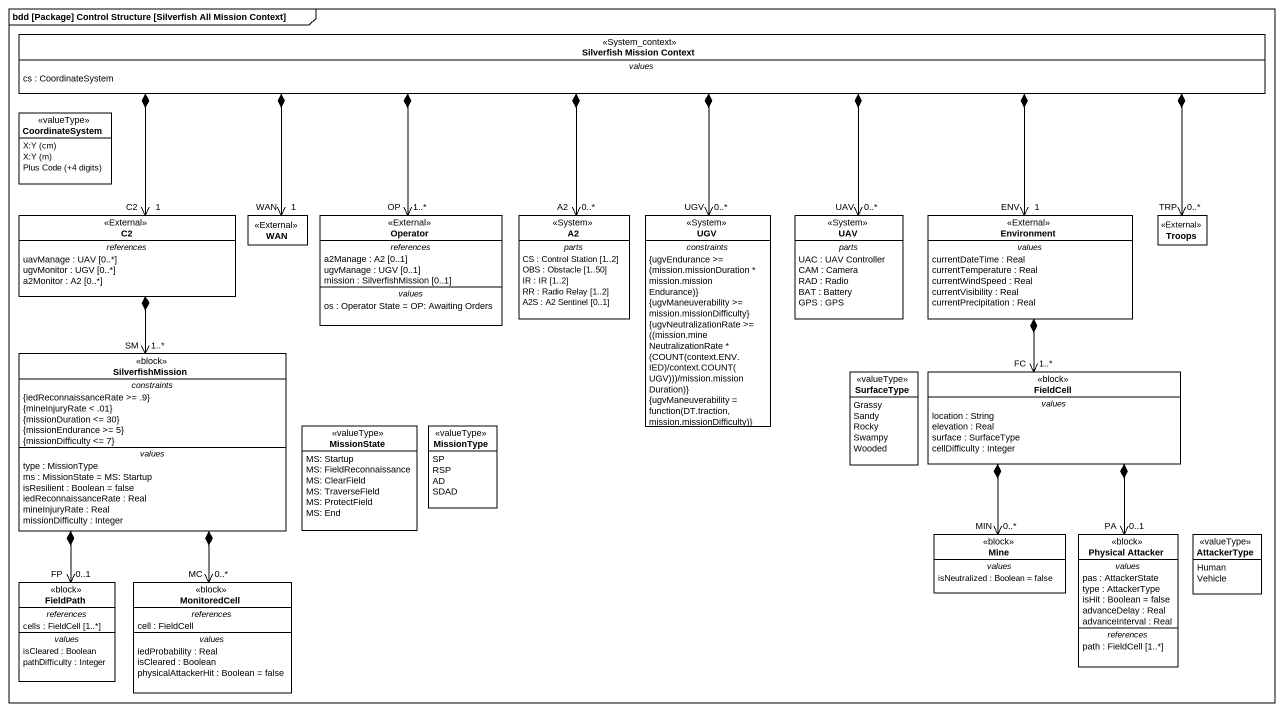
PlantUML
@startuml
mainframe bdd [Package] Control Structure [Silverfish All Mission Context]
hide circle
hide empty members
class "Silverfish Mission Context" as Silverfish_Mission_Context <<System_context>> {
  -- values --
  cs : CoordinateSystem
}
enum CoordinateSystem <<valueType>> {
  {field} X:Y (cm)
  {field} X:Y (m)
  {field} Plus Code (+4 digits)
}
class C2 <<External>> {
  -- references --
  uavManage : UAV [0..*]
  ugvMonitor : UGV [0..*]
  a2Monitor : A2 [0..*]
}
class WAN <<External>>
class Operator <<External>> {
  -- references --
  a2Manage : A2 [0..1]
  ugvManage : UGV [0..1]
  mission : SilverfishMission [0..1]
  -- values --
  os : Operator State = OP: Awaiting Orders
}
class A2 <<System>> {
  -- parts --
  CS : Control Station [1..2]
  OBS : Obstacle [1..50]
  IR : IR [1..2]
  RR : Radio Relay [1..2]
  A2S : A2 Sentinel [0..1]
}
class UGV <<System>> {
  -- constraints --
  {field} {ugvEndurance >= (mission.missionDuration * mission.missionEndurance)}
  {ugvManeuverability >= mission.missionDifficulty}
  {field} {ugvNeutralizationRate >= ((mission.mineNeutralizationRate * (COUNT(context.ENV.IED)/context.COUNT(UGV)))/mission.missionDuration)}
  {field} {ugvManeuverability = function(DT.traction, mission.missionDifficulty)}
}
class UAV <<System>> {
  -- parts --
  UAC : UAV Controller
  CAM : Camera
  RAD : Radio
  BAT : Battery
  GPS : GPS
}
class Environment <<External>> {
  -- values --
  currentDateTime : Real
  currentTemperature : Real
  currentWindSpeed : Real
  currentVisibility : Real
  currentPrecipitation : Real
}
class Troops <<External>>
class SilverfishMission <<block>> {
  -- constraints --
  {iedReconnaissanceRate >= .9}
  {mineInjuryRate < .01}
  {missionDuration <= 30}
  {missionEndurance >= 5}
  {missionDifficulty <= 7}
  -- values --
  type : MissionType
  ms : MissionState = MS: Startup
  isResilient : Boolean = false
  iedReconnaissanceRate : Real
  mineInjuryRate : Real
  missionDifficulty : Integer
}
enum SurfaceType <<valueType>> {
  Grassy
  Sandy
  Rocky
  Swampy
  Wooded
}
class FieldCell <<block>> {
  -- values --
  location : String
  elevation : Real
  surface : SurfaceType
  cellDifficulty : Integer
}
enum MissionState <<valueType>> {
  MS: Startup
  MS: FieldReconnaissance
  MS: ClearField
  MS: TraverseField
  MS: ProtectField
  MS: End
}
enum MissionType <<valueType>> {
  SP
  RSP
  AD
  SDAD
}
class Mine <<block>> {
  -- values --
  isNeutralized : Boolean = false
}
class "Physical Attacker" as Physical_Attacker <<block>> {
  -- values --
  pas : AttackerState
  type : AttackerType
  isHit : Boolean = false
  advanceDelay : Real
  advanceInterval : Real
  -- references --
  path : FieldCell [1..*]
}
enum AttackerType <<valueType>> {
  Human
  Vehicle
}
class FieldPath <<block>> {
  -- references --
  cells : FieldCell [1..*]
  -- values --
  isCleared : Boolean
  pathDifficulty : Integer
}
class MonitoredCell <<block>> {
  -- references --
  cell : FieldCell
  -- values --
  iedProbability : Real
  isCleared : Boolean
  physicalAttackerHit : Boolean = false
}
Silverfish_Mission_Context *-left-> "C2\n1" C2
Silverfish_Mission_Context *-left-> "WAN\n1" WAN
Silverfish_Mission_Context *--> "OP\n1..*" Operator
Silverfish_Mission_Context *--> "A2\n0..*" A2
Silverfish_Mission_Context *--> "UGV\n0..*" UGV
Silverfish_Mission_Context *--> "UAV\n0..*" UAV
Silverfish_Mission_Context *-right-> "ENV\n1" Environment
Silverfish_Mission_Context *-right-> "TRP\n0..*" Troops
C2 *--> "SM\n1..*" SilverfishMission
Environment *--> "FC\n1..*" FieldCell
SilverfishMission *--> "FP\n0..1" FieldPath
SilverfishMission *--> "MC\n0..*" MonitoredCell
FieldCell *--> "MIN\n0..*" Mine
FieldCell *--> "PA\n0..1" Physical_Attacker
@enduml
